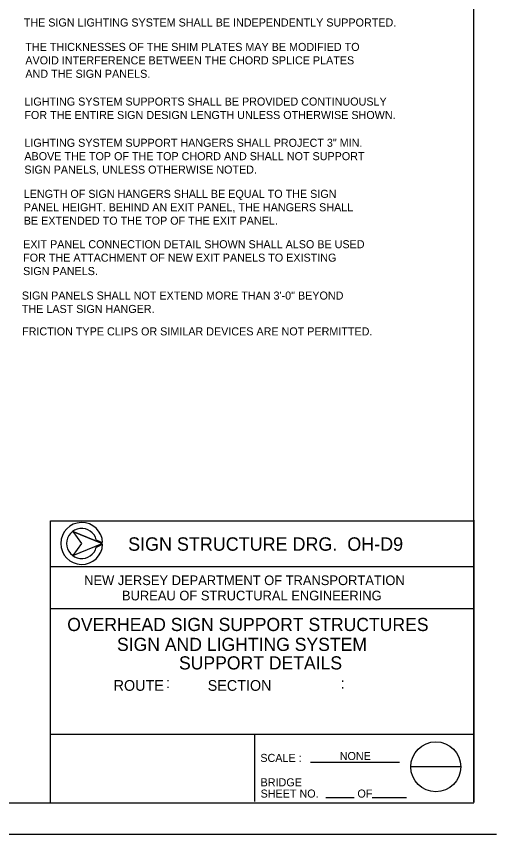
# Model space of a CAD drawing. Extents: x -3 to 26050223, y 0 to 12035012.
# Drawn here: x 53.97 to 68.89, y 0 to 25.41 of the extents above; entities that cross this region are included whole.
import ezdxf

# ---------------------------------------------------------------- set-up
doc = ezdxf.new("R2010")
doc.units = 0
for name, color, linetype in [('1', 7, 'Continuous'), ('2', 7, 'Continuous'), ('39', 7, 'Continuous')]:
    doc.layers.add(name, color=color, linetype=linetype)

msp = doc.modelspace()

# ---------------------------------------------------------------- linework, layer by layer
at = {"layer": '1'}
for p, q in [((68.183, 1.017), (68.183, 42.342)), ((56.633, 9.042), (55.725, 9.417)), ((55.725, 9.417), (56.633, 9.042)), ((56.633, 9.042), (55.725, 9.417)), ((55.725, 9.417), (55.992, 9.042)), ((56.633, 9.042), (55.725, 9.417)), ((55.725, 9.417), (55.992, 9.042)), ((56.458, 9.15), (56.45, 9.15)), ((56.65, 9.067), (56.458, 9.15)), ((55.992, 9.042), (55.725, 8.667)), ((55.725, 8.667), (56.633, 9.042)), ((55.992, 9.042), (55.725, 8.667)), ((55.725, 8.667), (56.633, 9.042)), ((56.458, 8.933), (56.65, 9.017)), ((63.583, 1.15), (64.467, 1.15)), ((65.025, 1.15), (66.092, 1.15)), ((3.6, 0.983), (68.183, 0.983)), ((68.892, 0), (0, 0))]:
    msp.add_line(p, q, dxfattribs=at)
for radius, start, end in [(0.65, 2.2139, 357.7861), (0.467, 13.6941, 346.3059)]:
    msp.add_arc((55.999, 9.043), radius, start, end, dxfattribs=at)
at = {"layer": '39'}
for p, q in [((55.033, 1), (55.033, 9.75)), ((55.033, 9.75), (68.183, 9.75)), ((55.033, 1), (55.033, 9.75)), ((68.183, 9.767), (68.183, 1.017)), ((68.183, 9.767), (68.183, 1.017)), ((68.183, 9.75), (68.183, 1)), ((68.183, 9.75), (68.183, 1)), ((56.633, 9.042), (55.725, 9.417)), ((55.725, 9.417), (55.992, 9.042)), ((55.992, 9.042), (55.725, 8.667)), ((55.725, 8.667), (56.633, 9.042)), ((55.033, 8.325), (68.183, 8.325)), ((55.033, 7.025), (68.183, 7.025)), ((55.033, 3.117), (68.183, 3.117)), ((55.033, 3.117), (68.183, 3.117)), ((61.383, 3.117), (68.183, 3.117)), ((61.383, 1.025), (61.383, 3.117)), ((61.383, 1.025), (61.383, 3.117)), ((61.383, 3.117), (68.183, 3.117)), ((61.383, 1.025), (61.383, 3.117)), ((61.383, 1.025), (61.383, 3.117)), ((61.383, 1.025), (61.383, 3.117)), ((63.108, 2.25), (65.875, 2.25)), ((67.775, 2.108), (66.225, 2.108))]:
    msp.add_line(p, q, dxfattribs=at)
for centre in [(66.999, 2.109), (67, 2.108)]:
    msp.add_circle(centre, 0.775, dxfattribs=at)

# ---------------------------------------------------------------- texts
at = {"layer": '2'}
for s, height, p in [('THE THICKNESSES OF THE SHIM PLATES MAY BE MODIFIED TO', 0.25, (54.249, 24.34)), ('AVOID INTERFERENCE BETWEEN THE CHORD SPLICE PLATES', 0.25, (54.249, 23.923)), ('AND THE SIGN PANELS.', 0.25, (54.249, 23.506)), ('LIGHTING SYSTEM SUPPORTS SHALL BE PROVIDED CONTINUOUSLY ', 0.25, (54.218, 22.643)), ('FOR THE ENTIRE SIGN DESIGN LENGTH UNLESS OTHERWISE SHOWN.', 0.25, (54.218, 22.226)), ('LIGHTING SYSTEM SUPPORT HANGERS SHALL PROJECT 3" MIN.', 0.25, (54.218, 21.363)), ('ABOVE THE TOP OF THE TOP CHORD AND SHALL NOT SUPPORT', 0.25, (54.218, 20.947)), ('SIGN PANELS, UNLESS OTHERWISE NOTED.', 0.25, (54.218, 20.53)), ('LENGTH OF SIGN HANGERS SHALL BE EQUAL TO THE SIGN', 0.25, (54.199, 19.777)), ('PANEL HEIGHT. BEHIND AN EXIT PANEL, THE HANGERS SHALL ', 0.25, (54.199, 19.36)), ('BE EXTENDED TO THE TOP OF THE EXIT PANEL.', 0.25, (54.199, 18.944)), ('EXIT PANEL CONNECTION DETAIL SHOWN SHALL ALSO BE USED', 0.25, (54.18, 18.212)), ('FOR THE ATTACHMENT OF NEW EXIT PANELS TO EXISTING', 0.25, (54.18, 17.795)), ('SIGN PANELS.', 0.25, (54.18, 17.379)), ('SIGN PANELS SHALL NOT EXTEND MORE THAN 3\'-0" BEYOND', 0.25, (54.14, 16.618)), ('THE LAST SIGN HANGER. ', 0.25, (54.14, 16.202)), ('FRICTION TYPE CLIPS OR SIMILAR DEVICES ARE NOT PERMITTED.', 0.25, (54.147, 15.505)), ('OVERHEAD SIGN SUPPORT STRUCTURES', 0.40835, (55.55, 6.323)), ('SIGN AND LIGHTING SYSTEM ', 0.40835, (57.096, 5.705)), ('SUPPORT DETAILS', 0.40835, (59.022, 5.13))]:
    msp.add_text(s, height=height, dxfattribs=at).set_placement(p)
at = {"layer": '39'}
for s, height, p in [('THE SIGN LIGHTING SYSTEM SHALL BE INDEPENDENTLY SUPPORTED.', 0.25, (54.199, 25.099)), ('SIGN STRUCTURE DRG.  OH-D9', 0.41665, (57.442, 8.817)), ('NEW JERSEY DEPARTMENT OF TRANSPORTATION', 0.29995, (56.075, 7.75)), ('BUREAU OF STRUCTURAL ENGINEERING', 0.3, (57.25, 7.275)), ('ROUTE           SECTION', 0.33335, (56.992, 4.467)), (':', 0.333, (58.617, 4.55)), (':', 0.333, (64.042, 4.533)), ('NONE', 0.25, (64.017, 2.317)), ('SCALE :', 0.25, (61.55, 2.258)), ('SCALE :', 0.25, (61.55, 2.258)), ('SCALE :', 0.25, (61.55, 2.258)), ('BRIDGE', 0.25, (61.558, 1.5)), ('BRIDGE', 0.25, (61.558, 1.5)), ('BRIDGE', 0.25, (61.558, 1.5)), ('SHEET NO.', 0.25, (61.558, 1.15)), ('SHEET NO.', 0.25, (61.558, 1.15)), ('SHEET NO.', 0.25, (61.558, 1.15)), ('OF', 0.25, (64.567, 1.15))]:
    msp.add_text(s, height=height, dxfattribs=at).set_placement(p)

doc.saveas('drawing.dxf')
